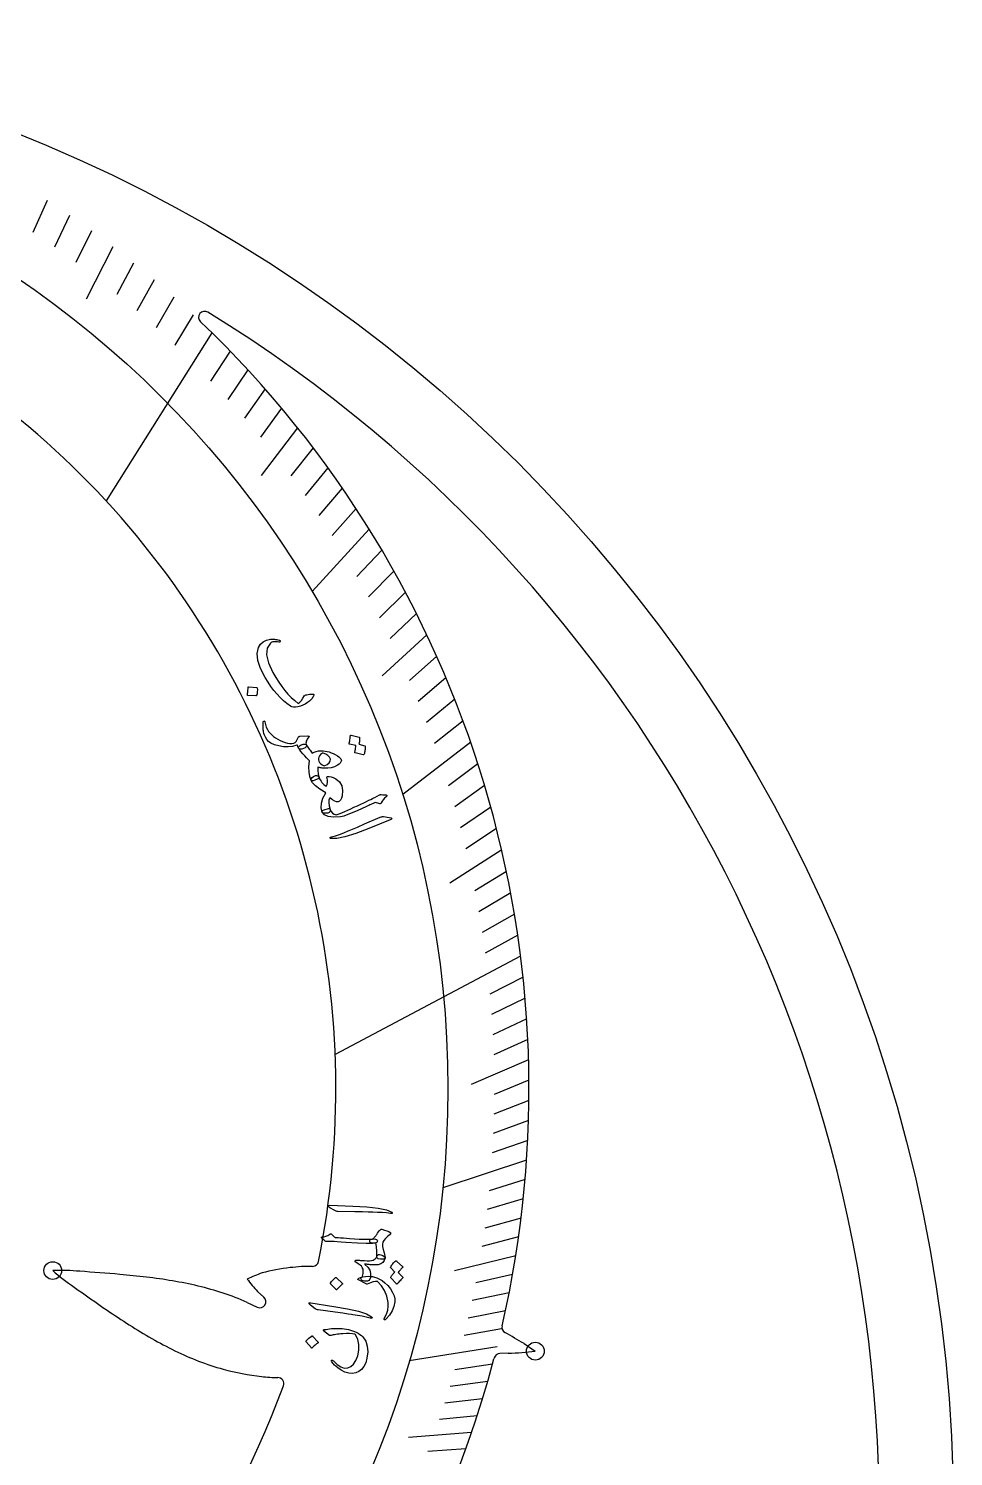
# Model space of a CAD drawing. Header units: millimetres. Extents: x -61 to 61, y -61 to 61.
# Drawn here: x 22.9 to 60.8, y 2.3 to 60.7 of the extents above; entities that cross this region are included whole.
import ezdxf

# ---------------------------------------------------------------- set-up
doc = ezdxf.new("R2010")
doc.units = ezdxf.units.MM
for name, color, linetype in [('CUT_INNER', 6, 'Continuous'), ('CUT_OUTER', 1, 'Continuous'), ('ENGRAVE', 7, 'Continuous'), ('ENGRAVE_FINE', 8, 'Continuous'), ('TEXT', 5, 'Continuous')]:
    doc.layers.add(name, color=color, linetype=linetype)

msp = doc.modelspace()

# ---------------------------------------------------------------- linework, layer by layer
at = {"layer": 'CUT_INNER'}
for points in [[(32.546, 8.832), (32.286, 9.058), (32.282, 9.061)], [(31.865, 8.613), (32.275, 8.418)], [(42.542, 6.539), (42.203, 6.529)], [(43.188, 6.927), (43.646, 6.62), (43.65, 6.617)], [(41.968, 6.342), (41.958, 6.302)]]:
    msp.add_lwpolyline(points, dxfattribs=at)
for centre, radius, start, end in [((0, 17.36), 35.492, 348.51047, 87.61871), ((30.129, 48.93), 0.25, 58.53516, 226.23047), ((0, 0), 57.712, 353.67259, 58.37778), ((0.001, 17.36), 43.389, 347.07091, 46.33946), ((34.436, 2.546), 7.534, 96.2197, 105.10536), ((34.539, 2.262), 7.828, 89.97962, 96.74872), ((34.536, 10.34), 0.25, 271.31579, 348.57422), ((24.209, 0.671), 9.251, 84.94675, 91.83339), ((30.008, 16.879), 9.253, 228.79635, 235.67292), ((20.506, -59.689), 69.721, 84.93513, 86.2854), ((23.508, -25.905), 35.804, 83.20487, 84.94646), ((25.099, -12.58), 22.385, 80.45135, 83.21302), ((26.163, -6.251), 15.967, 76.61797, 80.45144), ((34.702, 3.564), 6.641, 109.61593, 115.28519), ((38.067, 14.242), 7.765, 217.00061, 221.84827), ((67.794, 69.252), 73.832, 234.37597, 235.65099), ((26.952, -2.928), 12.551, 71.7716, 76.6095), ((27.526, -1.176), 10.708, 66.09518, 71.75431), ((32.382, 8.644), 0.25, 244.54403, 49.02575), ((46.344, 37.894), 35.839, 235.67699, 237.41524), ((39.114, 26.576), 22.409, 237.40711, 240.16278), ((42.534, 7.596), 0.25, 167.16927, 240.21461), ((35.918, 21.003), 15.985, 240.16267, 243.98778), ((22.22, -28.241), 40.944, 59.19657, 60.4557), ((34.416, 17.929), 12.563, 243.99617, 248.82475), ((42.21, 6.279), 0.25, 91.66039, 165.41016), ((42.449, 15.791), 9.252, 270.57197, 277.45772), ((0, 17.359), 43.39, 271.92314, 345.23561), ((33.745, 16.207), 10.715, 248.84193, 254.49307), ((33.485, 15.276), 9.749, 254.50256, 263.93936), ((33.158, 11.227), 5.689, 262.90996, 269.56444), ((33.111, 5.288), 0.25, 340.13672, 89.10938), ((0, 17.359), 35.492, 272.38126, 339.97089)]:
    msp.add_arc(centre, radius, start, end, dxfattribs=at)
at = {"layer": 'CUT_OUTER'}
msp.add_circle((0, 0), 60.75, dxfattribs=at)
at = {"layer": 'ENGRAVE'}
for points in [[(30.425, 48.296), (26.093, 41.42)], [(36.857, 40.256), (34.523, 37.707)], [(41.009, 31.537), (38.224, 29.395)], [(43.05, 22.779), (35.465, 18.765)], [(43.292, 14.441), (39.867, 13.299)], [(42.086, 6.801), (38.494, 6.221)]]:
    msp.add_lwpolyline(points, dxfattribs=at)
for centre, radius in [((0, 17.36), 40.073), ((23.912, 9.917), 0.364), ((43.651, 6.617), 0.364)]:
    msp.add_circle(centre, radius, dxfattribs=at)
at = {"layer": 'ENGRAVE_FINE'}
for points in [[(23.681, 53.718), (23.1, 52.399)], [(24.596, 53.105), (23.99, 51.796)], [(25.491, 52.472), (24.86, 51.173)], [(26.366, 51.82), (25.273, 49.671)], [(27.221, 51.15), (26.54, 49.871)], [(28.054, 50.461), (27.349, 49.193)], [(28.866, 49.755), (28.137, 48.499)], [(29.657, 49.033), (28.904, 47.789)], [(31.171, 47.544), (30.371, 46.325)], [(31.894, 46.779), (31.072, 45.572)], [(32.595, 46), (31.75, 44.807)], [(33.273, 45.209), (32.405, 44.03)], [(33.928, 44.408), (32.443, 42.463)], [(34.56, 43.595), (33.648, 42.444)], [(35.169, 42.773), (34.235, 41.636)], [(35.755, 41.942), (34.799, 40.821)], [(36.318, 41.103), (35.34, 39.997)], [(37.374, 39.403), (36.355, 38.329)], [(37.868, 38.544), (36.828, 37.486)], [(38.339, 37.679), (37.279, 36.638)], [(38.787, 36.81), (37.707, 35.786)], [(39.212, 35.937), (37.379, 34.257)], [(39.615, 35.061), (38.498, 34.072)], [(39.996, 34.182), (38.86, 33.211)], [(40.356, 33.301), (39.201, 32.349)], [(40.693, 32.419), (39.52, 31.485)], [(41.304, 30.654), (40.096, 29.757)], [(41.577, 29.771), (40.353, 28.894)], [(41.831, 28.889), (40.589, 28.032)], [(42.063, 28.008), (40.806, 27.171)], [(42.276, 27.13), (40.151, 25.766)], [(42.469, 26.253), (41.18, 25.456)], [(42.643, 25.38), (41.339, 24.604)], [(42.797, 24.509), (41.479, 23.754)], [(42.933, 23.642), (41.6, 22.908)], [(43.15, 21.921), (41.79, 21.23)], [(43.232, 21.067), (41.859, 20.398)], [(43.296, 20.218), (41.91, 19.571)], [(43.343, 19.374), (41.946, 18.75)], [(43.374, 18.537), (41.021, 17.531)], [(43.389, 17.704), (41.968, 17.125)], [(43.388, 16.879), (41.956, 16.322)], [(43.371, 16.059), (41.929, 15.525)], [(43.339, 15.247), (41.887, 14.736)], [(43.231, 13.642), (41.76, 13.178)], [(43.155, 12.851), (41.676, 12.41)], [(43.066, 12.067), (41.579, 11.65)], [(42.964, 11.291), (41.468, 10.898)], [(42.848, 10.522), (40.338, 9.906)], [(42.72, 9.762), (41.21, 9.417)], [(42.579, 9.009), (41.063, 8.688)], [(42.426, 8.265), (40.904, 7.968)], [(42.262, 7.529), (40.735, 7.257)], [(41.899, 6.082), (40.362, 5.859)], [(41.701, 5.371), (40.16, 5.173)], [(41.493, 4.669), (39.949, 4.495)], [(41.275, 3.976), (39.727, 3.827)], [(41.046, 3.291), (38.457, 3.083)], [(40.808, 2.615), (39.256, 2.516)]]:
    msp.add_lwpolyline(points, dxfattribs=at)
at = {"layer": 'TEXT'}
for points in [[(34.583, 33.44), (34.565, 33.403), (34.542, 33.366), (34.516, 33.33), (34.486, 33.294), (34.452, 33.26), (34.415, 33.226), (34.374, 33.193), (34.329, 33.16), (34.236, 33.102), (34.14, 33.054), (34.04, 33.016), (33.937, 32.988), (33.84, 32.973), (33.757, 32.972), (33.687, 32.986), (33.63, 33.014), (33.489, 33.12), (33.351, 33.237), (33.217, 33.366), (33.086, 33.507), (32.96, 33.659), (32.837, 33.823), (32.718, 34), (32.603, 34.188), (32.416, 34.556), (32.307, 34.882), (32.279, 35.169), (32.333, 35.418), (32.409, 35.551), (32.514, 35.652), (32.648, 35.721), (32.813, 35.757), (32.852, 35.759), (32.892, 35.76), (32.934, 35.758), (32.979, 35.755), (33.025, 35.749), (33.073, 35.742), (33.123, 35.732), (33.175, 35.72), (33.191, 35.715), (33.203, 35.708), (33.211, 35.698), (33.216, 35.685), (33.217, 35.676), (33.216, 35.666), (33.211, 35.657), (33.202, 35.647), (33.194, 35.639), (33.184, 35.635), (33.172, 35.635), (33.16, 35.637), (33.11, 35.647), (33.06, 35.653), (33.011, 35.656), (32.962, 35.655), (32.918, 35.649), (32.879, 35.637), (32.845, 35.619), (32.816, 35.596), (32.684, 35.387), (32.659, 35.118), (32.737, 34.788), (32.917, 34.397), (33.033, 34.19), (33.153, 33.998), (33.276, 33.82), (33.403, 33.655), (33.534, 33.504), (33.67, 33.366), (33.81, 33.242), (33.955, 33.131), (34.02, 33.179), (34.084, 33.248), (34.147, 33.34), (34.209, 33.453), (34.217, 33.46), (34.234, 33.468), (34.261, 33.476), (34.296, 33.486), (34.3, 33.486), (34.303, 33.486), (34.306, 33.486), (34.308, 33.487), (34.357, 33.496), (34.414, 33.503), (34.479, 33.506), (34.551, 33.507), (34.575, 33.503), (34.589, 33.491), (34.591, 33.47), (34.583, 33.44)], [(32.255, 33.779), (32.261, 33.777), (32.266, 33.773), (32.271, 33.766), (32.275, 33.756), (32.28, 33.679), (32.278, 33.602), (32.268, 33.526), (32.249, 33.45), (32.245, 33.442), (32.239, 33.436), (32.232, 33.433), (32.224, 33.433), (31.887, 33.457), (31.878, 33.459), (31.872, 33.466), (31.871, 33.477), (31.874, 33.491), (31.876, 33.504), (31.879, 33.523), (31.882, 33.55), (31.887, 33.584), (31.892, 33.625), (31.896, 33.674), (31.902, 33.731), (31.907, 33.796), (31.909, 33.805), (31.912, 33.811), (31.917, 33.813), (31.924, 33.813)], [(34.022, 31.785), (34.349, 31.796), (34.377, 31.794), (34.393, 31.787), (34.397, 31.775), (34.389, 31.759), (34.352, 31.709), (34.322, 31.663), (34.298, 31.621), (34.281, 31.582), (34.272, 31.544), (34.269, 31.506), (34.274, 31.468), (34.286, 31.429), (34.292, 31.388), (34.273, 31.35), (34.231, 31.315), (34.165, 31.282), (34.094, 31.259), (34.038, 31.254), (33.996, 31.267), (33.968, 31.299), (33.955, 31.326), (33.943, 31.354), (33.932, 31.383), (33.921, 31.413), (33.918, 31.417), (33.912, 31.42), (33.904, 31.422), (33.893, 31.421), (33.718, 31.371), (33.537, 31.348), (33.35, 31.354), (33.157, 31.387), (32.979, 31.439), (32.838, 31.5), (32.732, 31.573), (32.663, 31.656), (32.616, 31.742), (32.579, 31.824), (32.552, 31.901), (32.535, 31.974), (32.529, 32.011), (32.525, 32.051), (32.521, 32.094), (32.518, 32.14), (32.516, 32.189), (32.516, 32.242), (32.517, 32.297), (32.52, 32.356), (32.52, 32.37), (32.523, 32.382), (32.527, 32.392), (32.534, 32.398), (32.544, 32.406), (32.553, 32.409), (32.561, 32.41), (32.568, 32.406), (32.576, 32.401), (32.581, 32.394), (32.585, 32.385), (32.587, 32.375), (32.613, 32.26), (32.647, 32.156), (32.689, 32.065), (32.739, 31.985), (32.8, 31.911), (32.868, 31.842), (32.943, 31.779), (33.025, 31.72), (33.114, 31.666), (33.21, 31.617), (33.313, 31.572), (33.424, 31.532), (33.519, 31.506), (33.609, 31.492), (33.694, 31.489), (33.774, 31.498), (33.821, 31.524), (33.866, 31.574), (33.911, 31.646), (33.954, 31.74), (33.964, 31.758), (33.979, 31.771), (33.998, 31.78), (34.022, 31.785)], [(36.672, 31.394), (36.678, 31.391), (36.684, 31.386), (36.688, 31.378), (36.691, 31.367), (36.691, 31.325), (36.691, 31.284), (36.688, 31.243), (36.683, 31.203), (36.677, 31.164), (36.668, 31.124), (36.657, 31.085), (36.644, 31.046), (36.639, 31.037), (36.632, 31.032), (36.624, 31.029), (36.614, 31.03), (36.275, 31.106), (36.269, 31.11), (36.266, 31.117), (36.266, 31.128), (36.269, 31.142), (36.273, 31.153), (36.277, 31.169), (36.281, 31.192), (36.286, 31.221), (36.292, 31.256), (36.298, 31.298), (36.305, 31.346), (36.313, 31.401), (36.048, 31.46), (36.039, 31.464), (36.035, 31.472), (36.034, 31.483), (36.037, 31.498), (36.041, 31.511), (36.045, 31.532), (36.05, 31.56), (36.057, 31.595), (36.064, 31.638), (36.073, 31.69), (36.082, 31.75), (36.092, 31.818), (36.094, 31.826), (36.099, 31.831), (36.105, 31.832), (36.111, 31.83), (36.443, 31.752), (36.449, 31.749), (36.454, 31.743), (36.459, 31.735), (36.462, 31.725), (36.464, 31.69), (36.465, 31.655), (36.464, 31.621), (36.46, 31.587), (36.455, 31.553), (36.449, 31.52), (36.441, 31.488), (36.431, 31.456)], [(35.711, 30.826), (35.712, 30.821), (35.714, 30.816), (35.715, 30.811), (35.716, 30.807), (35.716, 30.803), (35.716, 30.799), (35.716, 30.795), (35.716, 30.79), (35.698, 30.738), (35.667, 30.69), (35.621, 30.645), (35.561, 30.604), (35.432, 30.54), (35.3, 30.497), (35.165, 30.475), (35.026, 30.474), (34.993, 30.476), (34.959, 30.479), (34.925, 30.483), (34.89, 30.488), (34.856, 30.494), (34.821, 30.5), (34.785, 30.508), (34.749, 30.516), (34.751, 30.455), (34.754, 30.396), (34.758, 30.34), (34.764, 30.287), (34.771, 30.236), (34.78, 30.188), (34.79, 30.142), (34.802, 30.099), (34.803, 30.081), (34.79, 30.063), (34.766, 30.044), (34.728, 30.024), (34.631, 29.982), (34.557, 29.961), (34.506, 29.961), (34.48, 29.981), (34.425, 30.132), (34.396, 30.316), (34.392, 30.533), (34.413, 30.784), (34.351, 30.841), (34.286, 30.907), (34.218, 30.981), (34.146, 31.063), (34.077, 31.146), (34.024, 31.213), (33.987, 31.265), (33.967, 31.302), (33.964, 31.323), (33.971, 31.346), (33.99, 31.371), (34.019, 31.396), (34.036, 31.409), (34.055, 31.42), (34.074, 31.429), (34.093, 31.437), (34.113, 31.444), (34.133, 31.45), (34.154, 31.456), (34.174, 31.461), (34.214, 31.465), (34.246, 31.462), (34.27, 31.451), (34.285, 31.433), (34.315, 31.386), (34.344, 31.341), (34.374, 31.298), (34.404, 31.256), (34.434, 31.216), (34.465, 31.175), (34.496, 31.136), (34.528, 31.097), (34.605, 31.136), (34.689, 31.164), (34.782, 31.182), (34.882, 31.189), (34.966, 31.186), (35.05, 31.177), (35.133, 31.162), (35.217, 31.141), (35.3, 31.113), (35.384, 31.078), (35.468, 31.036), (35.552, 30.986), (35.61, 30.945), (35.656, 30.904), (35.69, 30.865), (35.711, 30.826)], [(35.27, 30.845), (35.233, 30.928), (35.17, 30.996), (35.082, 31.049), (34.967, 31.087), (34.934, 31.088), (34.9, 31.071), (34.864, 31.037), (34.826, 30.986), (34.796, 30.926), (34.78, 30.869), (34.778, 30.815), (34.79, 30.763), (34.819, 30.713), (34.867, 30.666), (34.933, 30.622), (35.019, 30.581), (35.136, 30.632), (35.218, 30.692), (35.262, 30.764), (35.27, 30.845)], [(35.254, 28.79), (35.263, 28.735), (35.251, 28.692), (35.217, 28.66), (35.162, 28.641), (35.07, 28.631), (35, 28.635), (34.953, 28.652), (34.927, 28.684), (34.889, 28.853), (34.901, 29.04), (34.965, 29.245), (35.079, 29.47), (34.842, 29.622), (34.663, 29.757), (34.542, 29.876), (34.48, 29.981), (34.474, 30.021), (34.489, 30.061), (34.522, 30.101), (34.576, 30.14), (34.653, 30.175), (34.716, 30.179), (34.766, 30.154), (34.802, 30.099), (34.828, 30.046), (34.856, 29.995), (34.888, 29.947), (34.924, 29.899), (34.962, 29.854), (35.005, 29.811), (35.051, 29.77), (35.101, 29.731), (35.13, 29.811), (35.144, 29.901), (35.144, 30), (35.128, 30.109), (35.129, 30.119), (35.135, 30.128), (35.145, 30.136), (35.161, 30.141), (35.223, 30.144), (35.297, 30.129), (35.384, 30.096), (35.484, 30.046), (35.637, 29.919), (35.732, 29.76), (35.768, 29.57), (35.745, 29.35), (35.717, 29.251), (35.68, 29.176), (35.637, 29.127), (35.586, 29.103), (35.522, 29.104), (35.444, 29.132), (35.35, 29.187), (35.24, 29.269), (35.209, 29.174), (35.201, 29.062), (35.216, 28.935), (35.254, 28.79)], [(37.346, 29.401), (37.413, 29.394), (37.467, 29.389), (37.506, 29.386), (37.532, 29.385), (37.548, 29.383), (37.561, 29.377), (37.571, 29.369), (37.577, 29.357), (37.579, 29.342), (37.576, 29.328), (37.567, 29.315), (37.554, 29.303), (37.486, 29.246), (37.427, 29.186), (37.379, 29.122), (37.34, 29.055), (37.326, 29.035), (37.308, 29.025), (37.284, 29.024), (37.255, 29.032), (37.115, 29.08), (37.066, 29.059), (37.019, 29.037), (36.972, 29.016), (36.926, 28.995), (36.88, 28.975), (36.836, 28.955), (36.793, 28.935), (36.75, 28.916), (36.357, 28.736), (36.047, 28.604), (35.82, 28.521), (35.676, 28.486), (35.398, 28.474), (35.181, 28.503), (35.024, 28.573), (34.927, 28.684), (34.926, 28.688), (34.925, 28.691), (34.923, 28.695), (34.922, 28.698), (34.936, 28.726), (34.978, 28.755), (35.049, 28.785), (35.149, 28.816), (35.187, 28.824), (35.217, 28.823), (35.24, 28.811), (35.254, 28.79), (35.302, 28.705), (35.36, 28.639), (35.428, 28.594), (35.506, 28.568), (35.581, 28.595), (35.666, 28.628), (35.761, 28.667), (35.865, 28.712), (35.979, 28.762), (36.101, 28.817), (36.233, 28.878), (36.373, 28.944), (36.511, 29.008), (36.635, 29.065), (36.745, 29.117), (36.84, 29.163), (36.922, 29.203), (36.99, 29.235), (37.044, 29.261), (37.084, 29.279), (37.279, 29.384), (37.299, 29.391), (37.317, 29.397), (37.333, 29.4), (37.346, 29.401)], [(37.675, 28.462), (37.754, 28.445), (37.786, 28.423), (37.773, 28.395), (37.713, 28.361), (36.84, 28.012), (36.302, 27.802), (35.864, 27.663), (35.526, 27.596), (35.288, 27.599), (35.267, 27.605), (35.254, 27.613), (35.25, 27.622), (35.255, 27.632), (35.264, 27.641), (35.276, 27.65), (35.293, 27.657), (35.313, 27.664), (35.472, 27.711), (35.638, 27.767), (35.812, 27.834), (35.993, 27.911), (36.041, 27.93), (36.169, 27.983), (36.378, 28.071), (36.667, 28.194), (37.305, 28.474), (37.34, 28.486), (37.373, 28.494), (37.405, 28.497), (37.434, 28.495)], [(35.243, 12.491), (35.178, 12.535), (35.157, 12.566), (35.181, 12.584), (35.249, 12.589), (36.188, 12.549), (36.765, 12.524), (37.221, 12.476), (37.558, 12.402), (37.775, 12.303), (37.791, 12.287), (37.8, 12.275), (37.8, 12.264), (37.792, 12.257), (37.78, 12.252), (37.765, 12.249), (37.746, 12.248), (37.725, 12.25), (37.561, 12.273), (37.386, 12.288), (37.2, 12.298), (37.003, 12.302), (36.952, 12.304), (36.813, 12.308), (36.587, 12.314), (36.273, 12.322), (35.577, 12.338), (35.54, 12.341), (35.507, 12.348), (35.477, 12.357), (35.45, 12.37)], [(35.802, 11.25), (36.043, 11.233), (36.258, 11.219), (36.446, 11.208), (36.608, 11.201), (36.742, 11.197), (36.85, 11.196), (36.93, 11.198), (36.984, 11.204), (37.053, 11.213), (37.108, 11.208), (37.15, 11.189), (37.177, 11.156), (37.189, 11.118), (37.184, 11.087), (37.162, 11.062), (37.124, 11.044), (36.984, 11.024), (36.735, 11.02), (36.375, 11.034), (35.906, 11.066), (35.705, 11.084), (35.544, 11.097), (35.423, 11.105), (35.343, 11.109), (35.163, 11.1), (35.131, 11.1), (35.103, 11.104), (35.079, 11.111), (35.058, 11.122), (35.01, 11.163), (34.972, 11.194), (34.945, 11.216), (34.93, 11.23), (34.908, 11.256), (34.902, 11.275), (34.911, 11.288), (34.937, 11.295), (35.008, 11.302), (35.084, 11.324), (35.165, 11.358), (35.251, 11.407), (35.268, 11.416), (35.284, 11.418), (35.299, 11.414), (35.312, 11.404), (35.329, 11.389), (35.344, 11.374), (35.358, 11.36), (35.371, 11.348), (35.383, 11.336), (35.394, 11.325), (35.403, 11.315), (35.412, 11.305), (35.427, 11.292), (35.443, 11.281), (35.459, 11.275), (35.476, 11.272), (35.514, 11.27), (35.581, 11.266), (35.677, 11.259), (35.802, 11.25)], [(36.877, 11.098), (36.881, 11.142), (36.898, 11.175), (36.928, 11.196), (36.972, 11.206), (36.994, 11.209), (37.017, 11.22), (37.04, 11.239), (37.063, 11.264), (37.077, 11.28), (37.091, 11.299), (37.107, 11.318), (37.124, 11.34), (37.143, 11.363), (37.162, 11.388), (37.181, 11.415), (37.201, 11.444), (37.238, 11.498), (37.269, 11.541), (37.294, 11.571), (37.313, 11.59), (37.329, 11.603), (37.344, 11.61), (37.359, 11.612), (37.374, 11.608), (37.484, 11.575), (37.578, 11.543), (37.656, 11.511), (37.717, 11.48), (37.725, 11.474), (37.73, 11.465), (37.731, 11.453), (37.73, 11.439), (37.727, 11.422), (37.722, 11.408), (37.717, 11.397), (37.711, 11.391), (37.607, 11.308), (37.523, 11.228), (37.459, 11.151), (37.416, 11.077), (37.396, 10.998), (37.397, 10.899), (37.42, 10.781), (37.465, 10.643), (37.487, 10.576), (37.501, 10.519), (37.506, 10.472), (37.504, 10.434), (37.498, 10.417), (37.486, 10.404), (37.469, 10.395), (37.446, 10.389), (37.318, 10.381), (37.228, 10.397), (37.178, 10.435), (37.166, 10.496), (37.17, 10.559), (37.172, 10.624), (37.171, 10.69), (37.167, 10.759), (37.16, 10.829), (37.15, 10.901), (37.137, 10.974), (37.12, 11.048), (37.015, 11.043), (36.94, 11.05), (36.893, 11.068), (36.877, 11.098)], [(36.28, 10.315), (36.29, 10.33), (36.304, 10.34), (36.324, 10.345), (36.348, 10.344), (36.365, 10.343), (36.388, 10.342), (36.417, 10.34), (36.454, 10.337), (36.496, 10.334), (36.544, 10.331), (36.599, 10.327), (36.659, 10.323), (36.775, 10.316), (36.872, 10.317), (36.951, 10.325), (37.013, 10.341), (37.063, 10.365), (37.105, 10.399), (37.14, 10.443), (37.166, 10.496), (37.193, 10.546), (37.229, 10.574), (37.273, 10.581), (37.326, 10.565), (37.408, 10.527), (37.465, 10.493), (37.497, 10.463), (37.505, 10.438), (37.47, 10.328), (37.411, 10.245), (37.327, 10.187), (37.218, 10.156), (37.186, 10.153), (37.151, 10.15), (37.114, 10.148), (37.075, 10.147), (37.033, 10.147), (36.99, 10.148), (36.944, 10.151), (36.895, 10.156), (36.849, 10.162), (36.807, 10.166), (36.77, 10.17), (36.739, 10.173), (36.714, 10.175), (36.694, 10.178), (36.681, 10.179), (36.674, 10.18), (36.671, 10.18), (36.669, 10.18), (36.668, 10.179), (36.668, 10.177), (36.669, 10.175), (36.672, 10.172), (36.676, 10.168), (36.682, 10.163), (36.803, 10.06), (36.88, 9.937), (36.914, 9.793), (36.906, 9.629), (36.884, 9.562), (36.846, 9.515), (36.791, 9.488), (36.721, 9.479), (36.661, 9.485), (36.611, 9.497), (36.572, 9.516), (36.543, 9.541), (36.525, 9.568), (36.518, 9.593), (36.522, 9.616), (36.536, 9.636), (36.553, 9.652), (36.566, 9.668), (36.575, 9.681), (36.579, 9.693), (36.606, 9.8), (36.613, 9.895), (36.603, 9.978), (36.574, 10.048), (36.541, 10.092), (36.486, 10.142), (36.407, 10.198), (36.304, 10.26), (36.288, 10.271), (36.279, 10.283), (36.276, 10.298), (36.28, 10.315)], [(37.736, 10.032), (37.732, 10.038), (37.73, 10.045), (37.731, 10.054), (37.734, 10.064), (37.755, 10.1), (37.777, 10.133), (37.801, 10.166), (37.825, 10.197), (37.852, 10.227), (37.879, 10.255), (37.909, 10.283), (37.94, 10.309), (37.949, 10.314), (37.958, 10.315), (37.966, 10.313), (37.974, 10.307), (38.225, 10.067), (38.227, 10.061), (38.226, 10.053), (38.22, 10.044), (38.211, 10.033), (38.202, 10.026), (38.19, 10.014), (38.174, 9.997), (38.154, 9.975), (38.131, 9.948), (38.104, 9.916), (38.072, 9.879), (38.036, 9.837), (38.227, 9.645), (38.233, 9.636), (38.233, 9.627), (38.227, 9.617), (38.216, 9.606), (38.206, 9.597), (38.191, 9.582), (38.172, 9.561), (38.147, 9.535), (38.117, 9.503), (38.081, 9.464), (38.041, 9.419), (37.995, 9.368), (37.988, 9.363), (37.982, 9.362), (37.976, 9.364), (37.972, 9.369), (37.738, 9.615), (37.734, 9.621), (37.733, 9.628), (37.734, 9.637), (37.737, 9.647), (37.754, 9.678), (37.772, 9.707), (37.791, 9.734), (37.812, 9.761), (37.834, 9.786), (37.858, 9.81), (37.882, 9.832), (37.907, 9.854)], [(35.27, 9.375), (35.267, 9.381), (35.265, 9.388), (35.266, 9.396), (35.269, 9.406), (35.315, 9.469), (35.365, 9.527), (35.421, 9.58), (35.483, 9.627), (35.492, 9.631), (35.5, 9.632), (35.507, 9.63), (35.514, 9.624), (35.76, 9.391), (35.765, 9.383), (35.765, 9.374), (35.759, 9.365), (35.748, 9.355), (35.738, 9.347), (35.723, 9.333), (35.703, 9.314), (35.678, 9.29), (35.648, 9.261), (35.613, 9.226), (35.572, 9.185), (35.526, 9.138), (35.519, 9.132), (35.512, 9.13), (35.507, 9.131), (35.502, 9.136)], [(37.536, 7.922), (37.525, 7.912), (37.515, 7.905), (37.505, 7.901), (37.495, 7.9), (37.487, 7.901), (37.48, 7.905), (37.474, 7.911), (37.468, 7.919), (37.465, 7.927), (37.465, 7.936), (37.468, 7.947), (37.474, 7.958), (37.557, 8.127), (37.611, 8.294), (37.634, 8.456), (37.629, 8.615), (37.574, 8.87), (37.486, 9.096), (37.364, 9.292), (37.209, 9.458), (37.206, 9.46), (37.203, 9.463), (37.201, 9.464), (37.199, 9.466), (37.198, 9.467), (37.196, 9.468), (37.194, 9.469), (37.192, 9.469), (37.114, 9.473), (37.019, 9.456), (36.907, 9.417), (36.777, 9.357), (36.77, 9.356), (36.763, 9.355), (36.758, 9.356), (36.754, 9.358), (36.397, 9.549), (36.385, 9.564), (36.399, 9.582), (36.438, 9.605), (36.504, 9.631), (36.6, 9.66), (36.704, 9.678), (36.814, 9.684), (36.932, 9.678), (36.996, 9.668), (37.075, 9.647), (37.169, 9.615), (37.276, 9.571), (37.389, 9.509), (37.5, 9.421), (37.611, 9.307), (37.722, 9.168), (37.814, 9.022), (37.877, 8.886), (37.908, 8.759), (37.91, 8.643), (37.868, 8.448), (37.792, 8.262), (37.681, 8.087), (37.536, 7.922)], [(34.457, 8.498), (34.397, 8.549), (34.38, 8.582), (34.405, 8.598), (34.474, 8.595), (35.402, 8.447), (35.972, 8.357), (36.42, 8.257), (36.746, 8.146), (36.95, 8.021), (36.965, 8.005), (36.972, 7.991), (36.971, 7.981), (36.962, 7.974), (36.949, 7.971), (36.934, 7.969), (36.916, 7.971), (36.895, 7.975), (36.734, 8.016), (36.562, 8.052), (36.379, 8.083), (36.184, 8.109), (36.133, 8.117), (35.995, 8.137), (35.771, 8.168), (35.461, 8.213), (34.771, 8.307), (34.735, 8.315), (34.702, 8.325), (34.674, 8.338), (34.649, 8.354)], [(34.277, 7.004), (34.274, 7.01), (34.273, 7.017), (34.275, 7.025), (34.279, 7.035), (34.328, 7.094), (34.382, 7.148), (34.442, 7.196), (34.507, 7.238), (34.515, 7.242), (34.523, 7.242), (34.531, 7.239), (34.537, 7.233), (34.766, 6.984), (34.771, 6.976), (34.77, 6.968), (34.764, 6.959), (34.752, 6.95), (34.742, 6.942), (34.726, 6.93), (34.705, 6.913), (34.678, 6.891), (34.646, 6.864), (34.608, 6.832), (34.565, 6.794), (34.516, 6.751), (34.508, 6.746), (34.502, 6.744), (34.496, 6.746), (34.492, 6.751)], [(35.019, 7.498), (35.089, 7.511), (35.162, 7.522), (35.238, 7.531), (35.316, 7.539), (35.397, 7.545), (35.481, 7.548), (35.568, 7.548), (35.658, 7.546), (35.748, 7.54), (35.835, 7.531), (35.921, 7.519), (36.005, 7.502), (36.087, 7.481), (36.168, 7.456), (36.248, 7.427), (36.326, 7.394), (36.406, 7.352), (36.478, 7.306), (36.542, 7.255), (36.597, 7.199), (36.711, 7.028), (36.777, 6.826), (36.795, 6.592), (36.763, 6.327), (36.712, 6.144), (36.64, 5.992), (36.546, 5.872), (36.431, 5.783), (36.303, 5.73), (36.165, 5.71), (36.019, 5.722), (35.864, 5.765), (35.708, 5.839), (35.566, 5.933), (35.438, 6.048), (35.323, 6.183), (35.311, 6.202), (35.307, 6.219), (35.309, 6.233), (35.318, 6.244), (35.334, 6.252), (35.351, 6.25), (35.37, 6.239), (35.39, 6.217), (35.542, 6.07), (35.691, 5.974), (35.836, 5.929), (35.978, 5.935), (36.108, 5.989), (36.218, 6.087), (36.311, 6.231), (36.384, 6.421), (36.431, 6.662), (36.431, 6.888), (36.385, 7.1), (36.291, 7.296), (36.287, 7.3), (36.281, 7.305), (36.272, 7.309), (36.26, 7.312), (36.166, 7.333), (36.053, 7.343), (35.921, 7.343), (35.77, 7.334), (35.693, 7.327), (35.622, 7.319), (35.555, 7.311), (35.493, 7.302), (35.437, 7.293), (35.386, 7.283), (35.34, 7.271), (35.3, 7.259), (35.28, 7.254), (35.262, 7.253), (35.246, 7.256), (35.234, 7.263), (34.992, 7.448), (34.979, 7.462), (34.98, 7.476), (34.992, 7.488), (35.019, 7.498)]]:
    msp.add_lwpolyline(points, close=True, dxfattribs=at)

doc.saveas('drawing.dxf')
